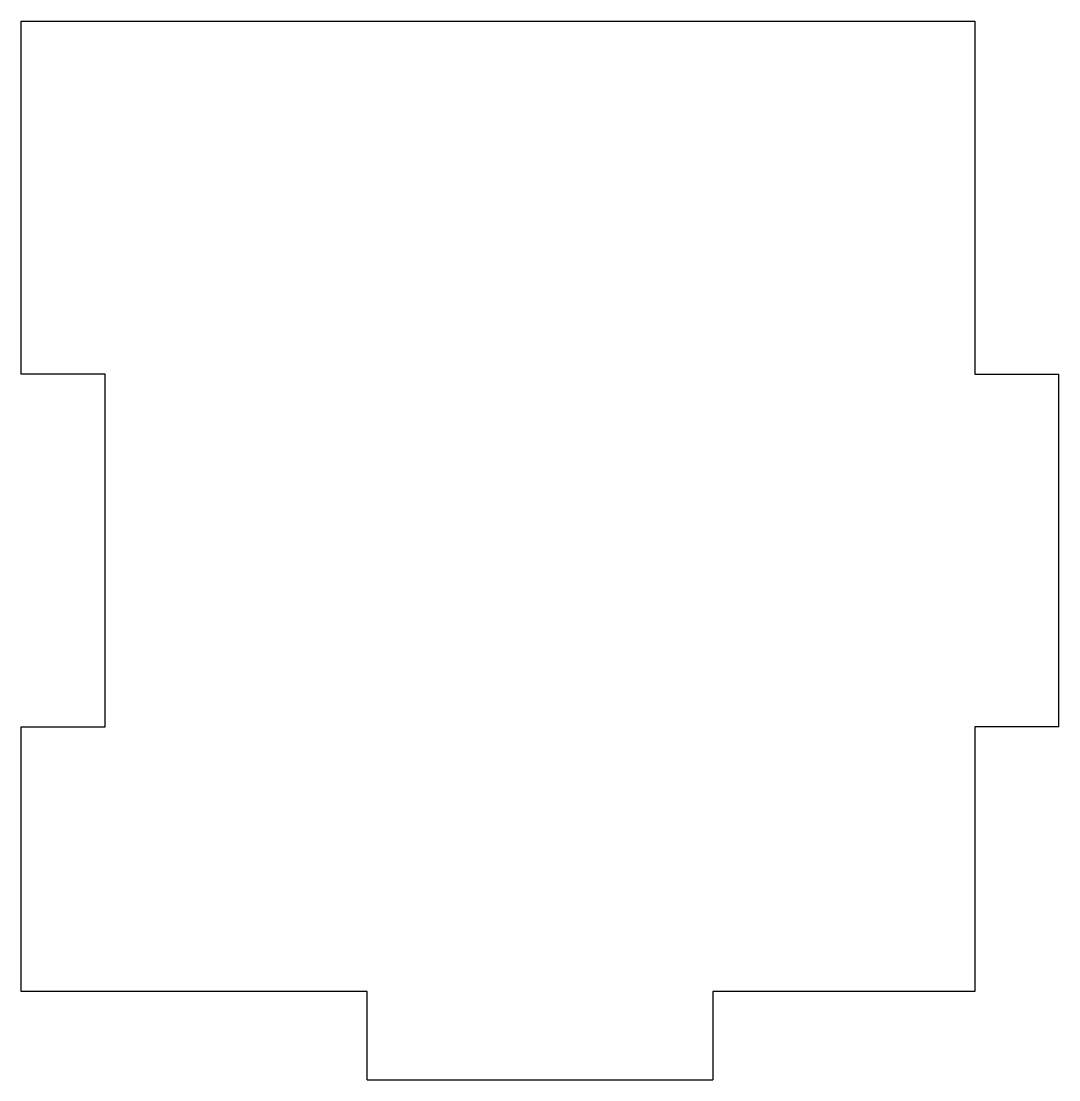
# Model space of a CAD drawing. Header units: metres. Extents: x -28.8 to 30, y -31.5 to 28.5.
import ezdxf

# ---------------------------------------------------------------- set-up
doc = ezdxf.new("R2010")
doc.units = ezdxf.units.M

msp = doc.modelspace()

# ---------------------------------------------------------------- linework, layer by layer
for p, q in [((-28.762, 28.458), (25.262, 28.458)), ((-28.762, 8.458), (-28.762, 28.458)), ((25.262, 28.458), (25.262, 8.458)), ((-24.006, 8.458), (-28.762, 8.458)), ((-24.006, -11.542), (-24.006, 8.458)), ((25.262, 8.458), (30.017, 8.458)), ((30.017, -11.542), (30.017, 8.458)), ((-28.762, -11.542), (-24.006, -11.542)), ((-28.762, -26.542), (-28.762, -11.542)), ((25.262, -11.542), (25.262, -26.542)), ((30.017, -11.542), (25.262, -11.542)), ((-9.169, -26.542), (-28.762, -26.542)), ((-9.169, -31.542), (-9.169, -26.542)), ((10.424, -26.542), (10.424, -31.542)), ((25.262, -26.542), (10.424, -26.542)), ((-9.169, -31.542), (10.424, -31.542))]:
    msp.add_line(p, q)

doc.saveas('drawing.dxf')
